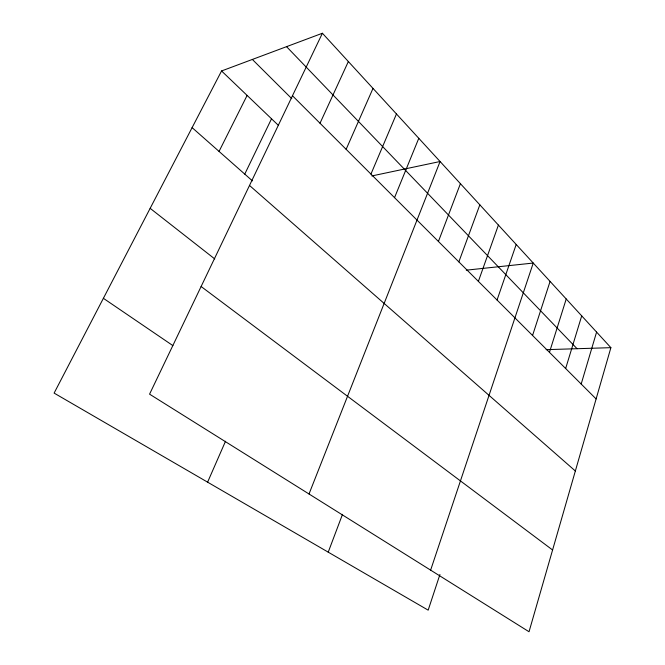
<?xml version="1.0" encoding="UTF-8"?>
<svg xmlns="http://www.w3.org/2000/svg" width="665" height="665" viewBox="0 0 665 665"><rect width="100%" height="100%" fill="white"/><g stroke="black" fill="none" stroke-linecap="round" stroke-linejoin="round"><path stroke-width="1" d="M610.886 347.67L529.032 631.75L149.567 394.154L322.4 33.25L610.886 347.67L546.115 349.665M581.185 384.038L596.588 332.084M565.649 368.518L581.709 315.867M549.456 352.342L566.223 298.984M532.565 335.476L550.08 281.395M439.931 574.485L428.169 610.154L54.114 393.098L221.561 70.964L322.4 33.25M430.629 570.138L533.247 263.049L466.298 270.165M497.054 300.015L516.198 244.471M478.376 281.37L498.409 225.086M458.85 261.869L479.839 204.837M328.227 552.158L342.508 514.328M438.418 241.462L460.413 183.665M309.017 493.987L440.089 161.512L371.851 175.942M394.536 197.646L418.792 138.303M370.945 174.089L396.456 113.964M207.605 482.167L225.526 441.236M346.132 149.317L373.007 88.403M320.015 123.233L348.352 61.537M244.762 174.114L271.519 118.786M219.051 151.421L247.114 95.419M103.383 298.311L172.9 345.617M201.113 286.507L552.59 549.988M150.157 208.336L214.737 258.926M249.508 185.46L575.35 470.986M192.102 127.622L252.434 180.888M221.561 70.964L278.086 125.07M252.359 59.443L291.81 98.694M292.475 95.735L596.114 398.934M286.549 46.658L577.054 348.709"/></g></svg>
